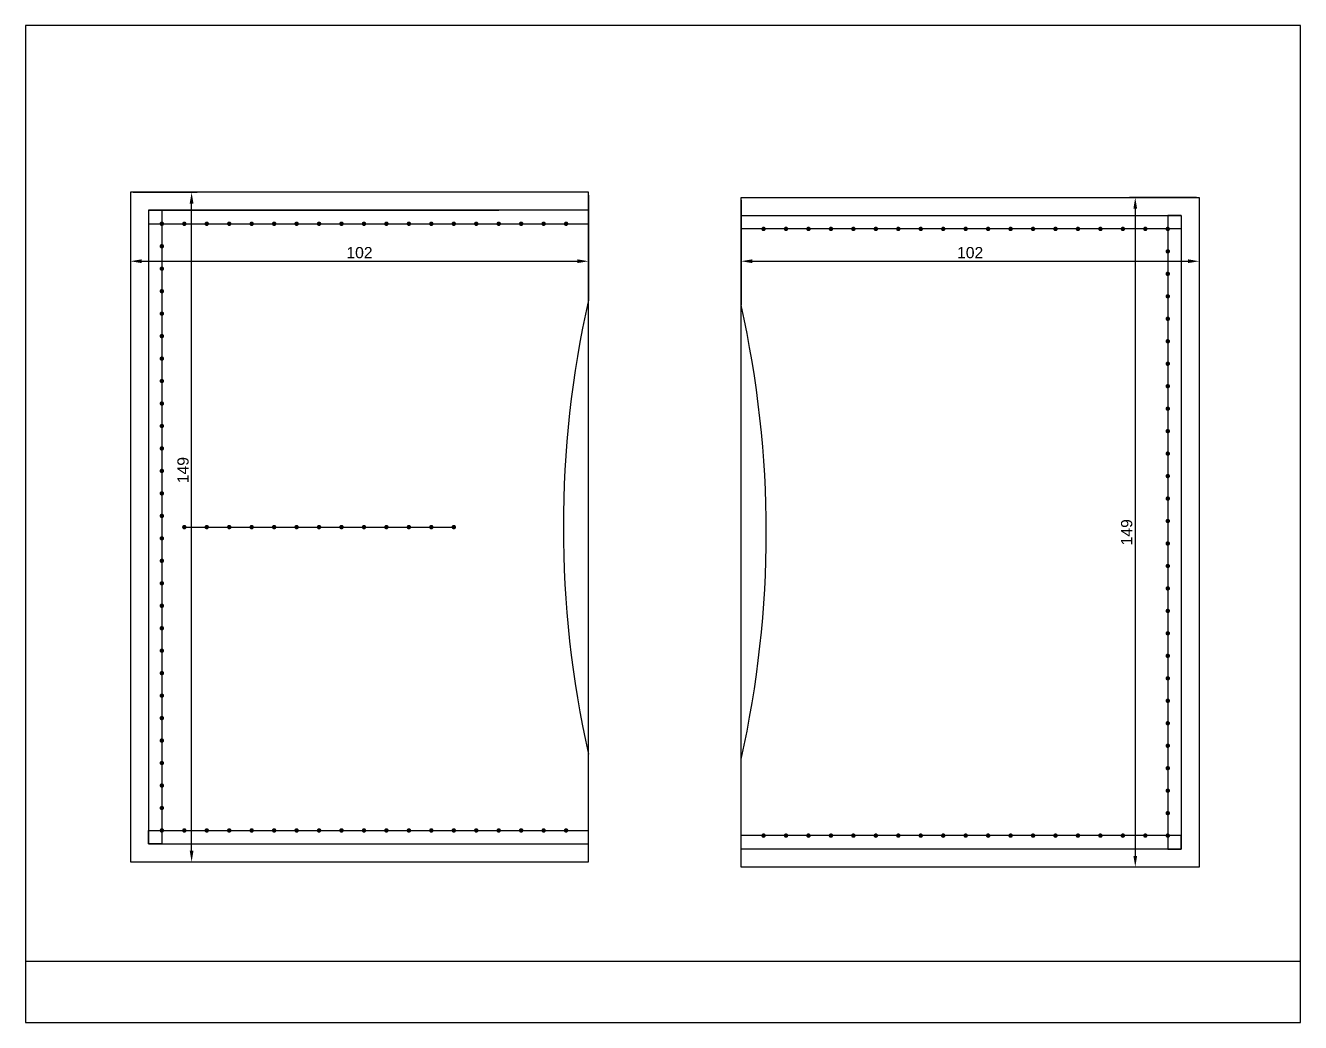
# Model space of a CAD drawing. Header units: millimetres. Extents: x 5326 to 6986, y 304 to 1378.
# Drawn here: x 6246 to 6529.9, y 617.1 to 839 of the extents above; entities that cross this region are included whole.
import ezdxf

# ---------------------------------------------------------------- set-up
doc = ezdxf.new("R2010")
doc.units = ezdxf.units.MM
doc.layers.add('Общий лист', color=7, linetype='Continuous')
doc.styles.get("Standard").update_dxf_attribs({"font": 'arial.ttf'})
doc.dimstyles.new('ISO-25', dxfattribs={"dimtxt": 2.5, "dimasz": 2.5, "dimexe": 1.25, "dimexo": 0.625, "dimtad": 1, "dimtxsty": 'Standard', "dimcen": 2.5, "dimadec": 0, "dimazin": 0, "dimtfac": 1, "dimtmove": 0, "dimatfit": 3, "dimfxl": 0, "dimarcsym": 0})

# ---------------------------------------------------------------- blocks, each defined once
blk = doc.blocks.new('*D23')
at = {"color": 0, "lineweight": -2, "transparency": 16777216}
for p, q in [((6405.32, 800.08), (6405.32, 785.26)), ((6507.32, 800.08), (6507.32, 785.26)), ((6407.82, 786.51), (6504.82, 786.51))]:
    blk.add_line(p, q, dxfattribs=at)
at = {"color": 0, "transparency": 16777216}
for points in [[(6407.82, 786.93), (6407.82, 786.1), (6405.32, 786.51)], [(6504.82, 786.93), (6504.82, 786.1), (6507.32, 786.51)]]:
    blk.add_solid(points, dxfattribs=at)
at = {"layer": 'Defpoints', "color": 0, "transparency": 16777216}
for p in [(6405.32, 800.7), (6507.32, 800.7), (6507.32, 786.51)]:
    blk.add_point(p, dxfattribs=at)
at = {"color": 0, "transparency": 16777216, "insert": (6456.32, 788.41), "char_height": 2.5, "attachment_point": 5}
blk.add_mtext('102', dxfattribs=at)
blk = doc.blocks.new('*D24')
at = {"color": 0, "lineweight": -2, "transparency": 16777216}
for p, q in [((6269.36, 801.22), (6269.36, 785.26)), ((6371.36, 801.22), (6371.36, 785.26)), ((6271.86, 786.51), (6368.86, 786.51))]:
    blk.add_line(p, q, dxfattribs=at)
at = {"color": 0, "transparency": 16777216}
for points in [[(6271.86, 786.93), (6271.86, 786.1), (6269.36, 786.51)], [(6368.86, 786.93), (6368.86, 786.1), (6371.36, 786.51)]]:
    blk.add_solid(points, dxfattribs=at)
at = {"layer": 'Defpoints', "color": 0, "transparency": 16777216}
for p in [(6269.36, 801.85), (6371.36, 801.85), (6371.36, 786.51)]:
    blk.add_point(p, dxfattribs=at)
at = {"color": 0, "transparency": 16777216, "insert": (6320.36, 788.41), "char_height": 2.5, "attachment_point": 5}
blk.add_mtext('102', dxfattribs=at)
blk = doc.blocks.new('*D25')
at = {"color": 0, "lineweight": -2, "transparency": 16777216}
for p, q in [((6269.98, 801.85), (6284.23, 801.85)), ((6282.98, 655.35), (6282.98, 799.35)), ((6269.98, 652.85), (6284.23, 652.85))]:
    blk.add_line(p, q, dxfattribs=at)
at = {"color": 0, "transparency": 16777216}
for points in [[(6282.56, 799.35), (6283.4, 799.35), (6282.98, 801.85)], [(6282.56, 655.35), (6283.4, 655.35), (6282.98, 652.85)]]:
    blk.add_solid(points, dxfattribs=at)
at = {"layer": 'Defpoints', "color": 0, "transparency": 16777216}
for p in [(6269.36, 801.85), (6282.98, 801.85), (6269.36, 652.85)]:
    blk.add_point(p, dxfattribs=at)
at = {"color": 0, "transparency": 16777216, "insert": (6281.08, 740.03), "char_height": 2.5, "attachment_point": 5, "rotation": 90}
blk.add_mtext('149', dxfattribs=at)
blk = doc.blocks.new('*D26')
at = {"color": 0, "lineweight": -2, "transparency": 16777216}
for p, q in [((6506.7, 800.7), (6491.83, 800.7)), ((6493.08, 798.2), (6493.08, 654.2)), ((6506.7, 651.7), (6491.83, 651.7))]:
    blk.add_line(p, q, dxfattribs=at)
at = {"color": 0, "transparency": 16777216}
for points in [[(6492.67, 798.2), (6493.5, 798.2), (6493.08, 800.7)], [(6492.67, 654.2), (6493.5, 654.2), (6493.08, 651.7)]]:
    blk.add_solid(points, dxfattribs=at)
at = {"layer": 'Defpoints', "color": 0, "transparency": 16777216}
for p in [(6507.32, 800.7), (6493.08, 651.7), (6507.32, 651.7)]:
    blk.add_point(p, dxfattribs=at)
at = {"color": 0, "transparency": 16777216, "insert": (6491.18, 726.2), "char_height": 2.5, "attachment_point": 5, "rotation": 90}
blk.add_mtext('149', dxfattribs=at)

msp = doc.modelspace()

# ---------------------------------------------------------------- hatches: boundary and pattern name
h = msp.add_hatch(color=256)
h.dxf.hatch_style = 1
h.paths.add_polyline_path([(6276.857, 794.849, 1), (6275.857, 794.849, 1)])
h = msp.add_hatch(color=256)
h.dxf.hatch_style = 1
h.paths.add_polyline_path([(6276.857, 794.849, 1), (6275.857, 794.849, 1)])
h = msp.add_hatch(color=256)
h.dxf.hatch_style = 1
h.paths.add_polyline_path([(6281.857, 794.849, 1), (6280.857, 794.849, 1)])
h = msp.add_hatch(color=256)
h.dxf.hatch_style = 1
h.paths.add_polyline_path([(6286.857, 794.849, 1), (6285.857, 794.849, 1)])
h = msp.add_hatch(color=256)
h.dxf.hatch_style = 1
h.paths.add_polyline_path([(6291.857, 794.849, 1), (6290.857, 794.849, 1)])
h = msp.add_hatch(color=256)
h.dxf.hatch_style = 1
h.paths.add_polyline_path([(6296.857, 794.849, 1), (6295.857, 794.849, 1)])
h = msp.add_hatch(color=256)
h.dxf.hatch_style = 1
h.paths.add_polyline_path([(6301.857, 794.849, 1), (6300.857, 794.849, 1)])
h = msp.add_hatch(color=256)
h.dxf.hatch_style = 1
h.paths.add_polyline_path([(6306.857, 794.849, 1), (6305.857, 794.849, 1)])
h = msp.add_hatch(color=256)
h.dxf.hatch_style = 1
h.paths.add_polyline_path([(6311.857, 794.849, 1), (6310.857, 794.849, 1)])
h = msp.add_hatch(color=256)
h.dxf.hatch_style = 1
h.paths.add_polyline_path([(6316.857, 794.849, 1), (6315.857, 794.849, 1)])
h = msp.add_hatch(color=256)
h.dxf.hatch_style = 1
h.paths.add_polyline_path([(6321.857, 794.849, 1), (6320.857, 794.849, 1)])
h = msp.add_hatch(color=256)
h.dxf.hatch_style = 1
h.paths.add_polyline_path([(6326.857, 794.849, 1), (6325.857, 794.849, 1)])
h = msp.add_hatch(color=256)
h.dxf.hatch_style = 1
h.paths.add_polyline_path([(6331.857, 794.849, 1), (6330.857, 794.849, 1)])
h = msp.add_hatch(color=256)
h.dxf.hatch_style = 1
h.paths.add_polyline_path([(6336.857, 794.849, 1), (6335.857, 794.849, 1)])
h = msp.add_hatch(color=256)
h.dxf.hatch_style = 1
h.paths.add_polyline_path([(6341.857, 794.849, 1), (6340.857, 794.849, 1)])
h = msp.add_hatch(color=256)
h.dxf.hatch_style = 1
h.paths.add_polyline_path([(6346.857, 794.849, 1), (6345.857, 794.849, 1)])
h = msp.add_hatch(color=256)
h.dxf.hatch_style = 1
h.paths.add_polyline_path([(6351.857, 794.849, 1), (6350.857, 794.849, 1)])
h = msp.add_hatch(color=256)
h.dxf.hatch_style = 1
h.paths.add_polyline_path([(6356.857, 794.849, 1), (6355.857, 794.849, 1)])
h = msp.add_hatch(color=256)
h.dxf.hatch_style = 1
h.paths.add_polyline_path([(6361.857, 794.849, 1), (6360.857, 794.849, 1)])
h = msp.add_hatch(color=256)
h.dxf.hatch_style = 1
h.paths.add_polyline_path([(6366.857, 794.849, 1), (6365.857, 794.849, 1)])
h = msp.add_hatch(color=256)
h.dxf.hatch_style = 1
h.paths.add_polyline_path([(6409.823, 793.704, -1), (6410.823, 793.704, -1)])
h = msp.add_hatch(color=256)
h.dxf.hatch_style = 1
h.paths.add_polyline_path([(6414.823, 793.704, -1), (6415.823, 793.704, -1)])
h = msp.add_hatch(color=256)
h.dxf.hatch_style = 1
h.paths.add_polyline_path([(6419.823, 793.704, -1), (6420.823, 793.704, -1)])
h = msp.add_hatch(color=256)
h.dxf.hatch_style = 1
h.paths.add_polyline_path([(6424.823, 793.704, -1), (6425.823, 793.704, -1)])
h = msp.add_hatch(color=256)
h.dxf.hatch_style = 1
h.paths.add_polyline_path([(6429.823, 793.704, -1), (6430.823, 793.704, -1)])
h = msp.add_hatch(color=256)
h.dxf.hatch_style = 1
h.paths.add_polyline_path([(6434.823, 793.704, -1), (6435.823, 793.704, -1)])
h = msp.add_hatch(color=256)
h.dxf.hatch_style = 1
h.paths.add_polyline_path([(6439.823, 793.704, -1), (6440.823, 793.704, -1)])
h = msp.add_hatch(color=256)
h.dxf.hatch_style = 1
h.paths.add_polyline_path([(6444.823, 793.704, -1), (6445.823, 793.704, -1)])
h = msp.add_hatch(color=256)
h.dxf.hatch_style = 1
h.paths.add_polyline_path([(6449.823, 793.704, -1), (6450.823, 793.704, -1)])
h = msp.add_hatch(color=256)
h.dxf.hatch_style = 1
h.paths.add_polyline_path([(6454.823, 793.704, -1), (6455.823, 793.704, -1)])
h = msp.add_hatch(color=256)
h.dxf.hatch_style = 1
h.paths.add_polyline_path([(6459.823, 793.704, -1), (6460.823, 793.704, -1)])
h = msp.add_hatch(color=256)
h.dxf.hatch_style = 1
h.paths.add_polyline_path([(6464.823, 793.704, -1), (6465.823, 793.704, -1)])
h = msp.add_hatch(color=256)
h.dxf.hatch_style = 1
h.paths.add_polyline_path([(6469.823, 793.704, -1), (6470.823, 793.704, -1)])
h = msp.add_hatch(color=256)
h.dxf.hatch_style = 1
h.paths.add_polyline_path([(6474.823, 793.704, -1), (6475.823, 793.704, -1)])
h = msp.add_hatch(color=256)
h.dxf.hatch_style = 1
h.paths.add_polyline_path([(6479.823, 793.704, -1), (6480.823, 793.704, -1)])
h = msp.add_hatch(color=256)
h.dxf.hatch_style = 1
h.paths.add_polyline_path([(6484.823, 793.704, -1), (6485.823, 793.704, -1)])
h = msp.add_hatch(color=256)
h.dxf.hatch_style = 1
h.paths.add_polyline_path([(6489.823, 793.704, -1), (6490.823, 793.704, -1)])
h = msp.add_hatch(color=256)
h.dxf.hatch_style = 1
h.paths.add_polyline_path([(6494.823, 793.704, -1), (6495.823, 793.704, -1)])
h = msp.add_hatch(color=256)
h.dxf.hatch_style = 1
h.paths.add_polyline_path([(6499.823, 793.704, -1), (6500.823, 793.704, -1)])
h = msp.add_hatch(color=256)
h.dxf.hatch_style = 1
h.paths.add_polyline_path([(6499.823, 793.704, -1), (6500.823, 793.704, -1)])
h = msp.add_hatch(color=256)
h.dxf.hatch_style = 1
h.paths.add_polyline_path([(6276.857, 789.849, 1), (6275.857, 789.849, 1)])
h = msp.add_hatch(color=256)
h.dxf.hatch_style = 1
h.paths.add_polyline_path([(6499.823, 788.704, -1), (6500.823, 788.704, -1)])
h = msp.add_hatch(color=256)
h.dxf.hatch_style = 1
h.paths.add_polyline_path([(6276.857, 784.849, 1), (6275.857, 784.849, 1)])
h = msp.add_hatch(color=256)
h.dxf.hatch_style = 1
h.paths.add_polyline_path([(6499.823, 783.704, -1), (6500.823, 783.704, -1)])
h = msp.add_hatch(color=256)
h.dxf.hatch_style = 1
h.paths.add_polyline_path([(6276.857, 779.849, 1), (6275.857, 779.849, 1)])
h = msp.add_hatch(color=256)
h.dxf.hatch_style = 1
h.paths.add_polyline_path([(6499.823, 778.704, -1), (6500.823, 778.704, -1)])
h = msp.add_hatch(color=256)
h.dxf.hatch_style = 1
h.paths.add_polyline_path([(6276.857, 774.849, 1), (6275.857, 774.849, 1)])
h = msp.add_hatch(color=256)
h.dxf.hatch_style = 1
h.paths.add_polyline_path([(6499.823, 773.704, -1), (6500.823, 773.704, -1)])
h = msp.add_hatch(color=256)
h.dxf.hatch_style = 1
h.paths.add_polyline_path([(6276.857, 769.849, 1), (6275.857, 769.849, 1)])
h = msp.add_hatch(color=256)
h.dxf.hatch_style = 1
h.paths.add_polyline_path([(6499.823, 768.704, -1), (6500.823, 768.704, -1)])
h = msp.add_hatch(color=256)
h.dxf.hatch_style = 1
h.paths.add_polyline_path([(6276.857, 764.849, 1), (6275.857, 764.849, 1)])
h = msp.add_hatch(color=256)
h.dxf.hatch_style = 1
h.paths.add_polyline_path([(6499.823, 763.704, -1), (6500.823, 763.704, -1)])
h = msp.add_hatch(color=256)
h.dxf.hatch_style = 1
h.paths.add_polyline_path([(6276.857, 759.849, 1), (6275.857, 759.849, 1)])
h = msp.add_hatch(color=256)
h.dxf.hatch_style = 1
h.paths.add_polyline_path([(6499.823, 758.704, -1), (6500.823, 758.704, -1)])
h = msp.add_hatch(color=256)
h.dxf.hatch_style = 1
h.paths.add_polyline_path([(6276.857, 754.849, 1), (6275.857, 754.849, 1)])
h = msp.add_hatch(color=256)
h.dxf.hatch_style = 1
h.paths.add_polyline_path([(6499.823, 753.704, -1), (6500.823, 753.704, -1)])
h = msp.add_hatch(color=256)
h.dxf.hatch_style = 1
h.paths.add_polyline_path([(6276.857, 749.849, 1), (6275.857, 749.849, 1)])
h = msp.add_hatch(color=256)
h.dxf.hatch_style = 1
h.paths.add_polyline_path([(6499.823, 748.704, -1), (6500.823, 748.704, -1)])
h = msp.add_hatch(color=256)
h.dxf.hatch_style = 1
h.paths.add_polyline_path([(6276.857, 744.849, 1), (6275.857, 744.849, 1)])
h = msp.add_hatch(color=256)
h.dxf.hatch_style = 1
h.paths.add_polyline_path([(6499.823, 743.704, -1), (6500.823, 743.704, -1)])
h = msp.add_hatch(color=256)
h.dxf.hatch_style = 1
h.paths.add_polyline_path([(6276.857, 739.849, 1), (6275.857, 739.849, 1)])
h = msp.add_hatch(color=256)
h.dxf.hatch_style = 1
h.paths.add_polyline_path([(6499.823, 738.704, -1), (6500.823, 738.704, -1)])
h = msp.add_hatch(color=256)
h.dxf.hatch_style = 1
h.paths.add_polyline_path([(6276.857, 734.849, 1), (6275.857, 734.849, 1)])
h = msp.add_hatch(color=256)
h.dxf.hatch_style = 1
h.paths.add_polyline_path([(6499.823, 733.704, -1), (6500.823, 733.704, -1)])
h = msp.add_hatch(color=256)
h.dxf.hatch_style = 1
h.paths.add_polyline_path([(6276.857, 729.849, 1), (6275.857, 729.849, 1)])
h = msp.add_hatch(color=256)
h.dxf.hatch_style = 1
h.paths.add_polyline_path([(6281.857, 727.349, 1), (6280.857, 727.349, 1)])
h = msp.add_hatch(color=256)
h.dxf.hatch_style = 1
h.paths.add_polyline_path([(6286.857, 727.349, 1), (6285.857, 727.349, 1)])
h = msp.add_hatch(color=256)
h.dxf.hatch_style = 1
h.paths.add_polyline_path([(6291.857, 727.349, 1), (6290.857, 727.349, 1)])
h = msp.add_hatch(color=256)
h.dxf.hatch_style = 1
h.paths.add_polyline_path([(6296.857, 727.349, 1), (6295.857, 727.349, 1)])
h = msp.add_hatch(color=256)
h.dxf.hatch_style = 1
h.paths.add_polyline_path([(6301.857, 727.349, 1), (6300.857, 727.349, 1)])
h = msp.add_hatch(color=256)
h.dxf.hatch_style = 1
h.paths.add_polyline_path([(6306.857, 727.349, 1), (6305.857, 727.349, 1)])
h = msp.add_hatch(color=256)
h.dxf.hatch_style = 1
h.paths.add_polyline_path([(6311.857, 727.349, 1), (6310.857, 727.349, 1)])
h = msp.add_hatch(color=256)
h.dxf.hatch_style = 1
h.paths.add_polyline_path([(6316.857, 727.349, 1), (6315.857, 727.349, 1)])
h = msp.add_hatch(color=256)
h.dxf.hatch_style = 1
h.paths.add_polyline_path([(6321.857, 727.349, 1), (6320.857, 727.349, 1)])
h = msp.add_hatch(color=256)
h.dxf.hatch_style = 1
h.paths.add_polyline_path([(6326.857, 727.349, 1), (6325.857, 727.349, 1)])
h = msp.add_hatch(color=256)
h.dxf.hatch_style = 1
h.paths.add_polyline_path([(6331.857, 727.349, 1), (6330.857, 727.349, 1)])
h = msp.add_hatch(color=256)
h.dxf.hatch_style = 1
h.paths.add_polyline_path([(6336.857, 727.349, 1), (6335.857, 727.349, 1)])
h = msp.add_hatch(color=256)
h.dxf.hatch_style = 1
h.paths.add_polyline_path([(6341.857, 727.349, 1), (6340.857, 727.349, 1)])
h = msp.add_hatch(color=256)
h.dxf.hatch_style = 1
h.paths.add_polyline_path([(6499.823, 728.704, -1), (6500.823, 728.704, -1)])
h = msp.add_hatch(color=256)
h.dxf.hatch_style = 1
h.paths.add_polyline_path([(6276.857, 724.849, 1), (6275.857, 724.849, 1)])
h = msp.add_hatch(color=256)
h.dxf.hatch_style = 1
h.paths.add_polyline_path([(6499.823, 723.704, -1), (6500.823, 723.704, -1)])
h = msp.add_hatch(color=256)
h.dxf.hatch_style = 1
h.paths.add_polyline_path([(6276.857, 719.849, 1), (6275.857, 719.849, 1)])
h = msp.add_hatch(color=256)
h.dxf.hatch_style = 1
h.paths.add_polyline_path([(6499.823, 718.704, -1), (6500.823, 718.704, -1)])
h = msp.add_hatch(color=256)
h.dxf.hatch_style = 1
h.paths.add_polyline_path([(6276.857, 714.849, 1), (6275.857, 714.849, 1)])
h = msp.add_hatch(color=256)
h.dxf.hatch_style = 1
h.paths.add_polyline_path([(6499.823, 713.704, -1), (6500.823, 713.704, -1)])
h = msp.add_hatch(color=256)
h.dxf.hatch_style = 1
h.paths.add_polyline_path([(6276.857, 709.849, 1), (6275.857, 709.849, 1)])
h = msp.add_hatch(color=256)
h.dxf.hatch_style = 1
h.paths.add_polyline_path([(6499.823, 708.704, -1), (6500.823, 708.704, -1)])
h = msp.add_hatch(color=256)
h.dxf.hatch_style = 1
h.paths.add_polyline_path([(6276.857, 704.849, 1), (6275.857, 704.849, 1)])
h = msp.add_hatch(color=256)
h.dxf.hatch_style = 1
h.paths.add_polyline_path([(6499.823, 703.704, -1), (6500.823, 703.704, -1)])
h = msp.add_hatch(color=256)
h.dxf.hatch_style = 1
h.paths.add_polyline_path([(6276.857, 699.849, 1), (6275.857, 699.849, 1)])
h = msp.add_hatch(color=256)
h.dxf.hatch_style = 1
h.paths.add_polyline_path([(6499.823, 698.704, -1), (6500.823, 698.704, -1)])
h = msp.add_hatch(color=256)
h.dxf.hatch_style = 1
h.paths.add_polyline_path([(6276.857, 694.849, 1), (6275.857, 694.849, 1)])
h = msp.add_hatch(color=256)
h.dxf.hatch_style = 1
h.paths.add_polyline_path([(6499.823, 693.704, -1), (6500.823, 693.704, -1)])
h = msp.add_hatch(color=256)
h.dxf.hatch_style = 1
h.paths.add_polyline_path([(6276.857, 689.849, 1), (6275.857, 689.849, 1)])
h = msp.add_hatch(color=256)
h.dxf.hatch_style = 1
h.paths.add_polyline_path([(6499.823, 688.704, -1), (6500.823, 688.704, -1)])
h = msp.add_hatch(color=256)
h.dxf.hatch_style = 1
h.paths.add_polyline_path([(6276.857, 684.849, 1), (6275.857, 684.849, 1)])
h = msp.add_hatch(color=256)
h.dxf.hatch_style = 1
h.paths.add_polyline_path([(6499.823, 683.704, -1), (6500.823, 683.704, -1)])
h = msp.add_hatch(color=256)
h.dxf.hatch_style = 1
h.paths.add_polyline_path([(6276.857, 679.849, 1), (6275.857, 679.849, 1)])
h = msp.add_hatch(color=256)
h.dxf.hatch_style = 1
h.paths.add_polyline_path([(6499.823, 678.704, -1), (6500.823, 678.704, -1)])
h = msp.add_hatch(color=256)
h.dxf.hatch_style = 1
h.paths.add_polyline_path([(6276.857, 674.849, 1), (6275.857, 674.849, 1)])
h = msp.add_hatch(color=256)
h.dxf.hatch_style = 1
h.paths.add_polyline_path([(6499.823, 673.704, -1), (6500.823, 673.704, -1)])
h = msp.add_hatch(color=256)
h.dxf.hatch_style = 1
h.paths.add_polyline_path([(6276.857, 669.849, 1), (6275.857, 669.849, 1)])
h = msp.add_hatch(color=256)
h.dxf.hatch_style = 1
h.paths.add_polyline_path([(6499.823, 668.704, -1), (6500.823, 668.704, -1)])
h = msp.add_hatch(color=256)
h.dxf.hatch_style = 1
h.paths.add_polyline_path([(6276.857, 664.849, 1), (6275.857, 664.849, 1)])
h = msp.add_hatch(color=256)
h.dxf.hatch_style = 1
h.paths.add_polyline_path([(6499.823, 663.704, -1), (6500.823, 663.704, -1)])
h = msp.add_hatch(color=256)
h.dxf.hatch_style = 1
h.paths.add_polyline_path([(6276.857, 659.849, 1), (6275.857, 659.849, 1)])
h = msp.add_hatch(color=256)
h.dxf.hatch_style = 1
h.paths.add_polyline_path([(6281.857, 659.849, 1), (6280.857, 659.849, 1)])
h = msp.add_hatch(color=256)
h.dxf.hatch_style = 1
h.paths.add_polyline_path([(6286.857, 659.849, 1), (6285.857, 659.849, 1)])
h = msp.add_hatch(color=256)
h.dxf.hatch_style = 1
h.paths.add_polyline_path([(6291.857, 659.849, 1), (6290.857, 659.849, 1)])
h = msp.add_hatch(color=256)
h.dxf.hatch_style = 1
h.paths.add_polyline_path([(6296.857, 659.849, 1), (6295.857, 659.849, 1)])
h = msp.add_hatch(color=256)
h.dxf.hatch_style = 1
h.paths.add_polyline_path([(6301.857, 659.849, 1), (6300.857, 659.849, 1)])
h = msp.add_hatch(color=256)
h.dxf.hatch_style = 1
h.paths.add_polyline_path([(6306.857, 659.849, 1), (6305.857, 659.849, 1)])
h = msp.add_hatch(color=256)
h.dxf.hatch_style = 1
h.paths.add_polyline_path([(6311.857, 659.849, 1), (6310.857, 659.849, 1)])
h = msp.add_hatch(color=256)
h.dxf.hatch_style = 1
h.paths.add_polyline_path([(6316.857, 659.849, 1), (6315.857, 659.849, 1)])
h = msp.add_hatch(color=256)
h.dxf.hatch_style = 1
h.paths.add_polyline_path([(6321.857, 659.849, 1), (6320.857, 659.849, 1)])
h = msp.add_hatch(color=256)
h.dxf.hatch_style = 1
h.paths.add_polyline_path([(6326.857, 659.849, 1), (6325.857, 659.849, 1)])
h = msp.add_hatch(color=256)
h.dxf.hatch_style = 1
h.paths.add_polyline_path([(6331.857, 659.849, 1), (6330.857, 659.849, 1)])
h = msp.add_hatch(color=256)
h.dxf.hatch_style = 1
h.paths.add_polyline_path([(6336.857, 659.849, 1), (6335.857, 659.849, 1)])
h = msp.add_hatch(color=256)
h.dxf.hatch_style = 1
h.paths.add_polyline_path([(6341.857, 659.849, 1), (6340.857, 659.849, 1)])
h = msp.add_hatch(color=256)
h.dxf.hatch_style = 1
h.paths.add_polyline_path([(6346.857, 659.849, 1), (6345.857, 659.849, 1)])
h = msp.add_hatch(color=256)
h.dxf.hatch_style = 1
h.paths.add_polyline_path([(6351.857, 659.849, 1), (6350.857, 659.849, 1)])
h = msp.add_hatch(color=256)
h.dxf.hatch_style = 1
h.paths.add_polyline_path([(6356.857, 659.849, 1), (6355.857, 659.849, 1)])
h = msp.add_hatch(color=256)
h.dxf.hatch_style = 1
h.paths.add_polyline_path([(6361.857, 659.849, 1), (6360.857, 659.849, 1)])
h = msp.add_hatch(color=256)
h.dxf.hatch_style = 1
h.paths.add_polyline_path([(6366.857, 659.849, 1), (6365.857, 659.849, 1)])
h = msp.add_hatch(color=256)
h.dxf.hatch_style = 1
h.paths.add_polyline_path([(6409.823, 658.704, -1), (6410.823, 658.704, -1)])
h = msp.add_hatch(color=256)
h.dxf.hatch_style = 1
h.paths.add_polyline_path([(6414.823, 658.704, -1), (6415.823, 658.704, -1)])
h = msp.add_hatch(color=256)
h.dxf.hatch_style = 1
h.paths.add_polyline_path([(6419.823, 658.704, -1), (6420.823, 658.704, -1)])
h = msp.add_hatch(color=256)
h.dxf.hatch_style = 1
h.paths.add_polyline_path([(6424.823, 658.704, -1), (6425.823, 658.704, -1)])
h = msp.add_hatch(color=256)
h.dxf.hatch_style = 1
h.paths.add_polyline_path([(6429.823, 658.704, -1), (6430.823, 658.704, -1)])
h = msp.add_hatch(color=256)
h.dxf.hatch_style = 1
h.paths.add_polyline_path([(6434.823, 658.704, -1), (6435.823, 658.704, -1)])
h = msp.add_hatch(color=256)
h.dxf.hatch_style = 1
h.paths.add_polyline_path([(6439.823, 658.704, -1), (6440.823, 658.704, -1)])
h = msp.add_hatch(color=256)
h.dxf.hatch_style = 1
h.paths.add_polyline_path([(6444.823, 658.704, -1), (6445.823, 658.704, -1)])
h = msp.add_hatch(color=256)
h.dxf.hatch_style = 1
h.paths.add_polyline_path([(6449.823, 658.704, -1), (6450.823, 658.704, -1)])
h = msp.add_hatch(color=256)
h.dxf.hatch_style = 1
h.paths.add_polyline_path([(6454.823, 658.704, -1), (6455.823, 658.704, -1)])
h = msp.add_hatch(color=256)
h.dxf.hatch_style = 1
h.paths.add_polyline_path([(6459.823, 658.704, -1), (6460.823, 658.704, -1)])
h = msp.add_hatch(color=256)
h.dxf.hatch_style = 1
h.paths.add_polyline_path([(6464.823, 658.704, -1), (6465.823, 658.704, -1)])
h = msp.add_hatch(color=256)
h.dxf.hatch_style = 1
h.paths.add_polyline_path([(6469.823, 658.704, -1), (6470.823, 658.704, -1)])
h = msp.add_hatch(color=256)
h.dxf.hatch_style = 1
h.paths.add_polyline_path([(6474.823, 658.704, -1), (6475.823, 658.704, -1)])
h = msp.add_hatch(color=256)
h.dxf.hatch_style = 1
h.paths.add_polyline_path([(6479.823, 658.704, -1), (6480.823, 658.704, -1)])
h = msp.add_hatch(color=256)
h.dxf.hatch_style = 1
h.paths.add_polyline_path([(6484.823, 658.704, -1), (6485.823, 658.704, -1)])
h = msp.add_hatch(color=256)
h.dxf.hatch_style = 1
h.paths.add_polyline_path([(6489.823, 658.704, -1), (6490.823, 658.704, -1)])
h = msp.add_hatch(color=256)
h.dxf.hatch_style = 1
h.paths.add_polyline_path([(6494.823, 658.704, -1), (6495.823, 658.704, -1)])
h = msp.add_hatch(color=256)
h.dxf.hatch_style = 1
h.paths.add_polyline_path([(6499.823, 658.704, -1), (6500.823, 658.704, -1)])

# ---------------------------------------------------------------- linework, layer by layer
for p, q in [((6371.357, 801.849), (6269.357, 801.849)), ((6269.357, 801.849), (6269.357, 652.849)), ((6371.357, 797.849), (6371.357, 801.849)), ((6405.323, 796.704), (6405.323, 800.704)), ((6405.323, 800.704), (6507.323, 800.704)), ((6507.323, 800.704), (6507.323, 651.704)), ((6371.357, 797.849), (6273.357, 797.849)), ((6273.357, 797.849), (6273.357, 656.849)), ((6273.357, 797.849), (6276.357, 797.849)), ((6273.357, 797.849), (6273.357, 794.849)), ((6273.357, 797.849), (6351.357, 797.849)), ((6276.357, 797.849), (6276.357, 656.849)), ((6371.357, 797.849), (6361.357, 797.849)), ((6371.357, 656.849), (6371.357, 797.849)), ((6371.357, 797.849), (6371.357, 777.849)), ((6273.357, 794.849), (6371.357, 794.849)), ((6276.357, 794.849), (6276.357, 727.349)), ((6405.323, 796.704), (6503.323, 796.704)), ((6405.323, 655.704), (6405.323, 796.704)), ((6405.323, 796.704), (6405.323, 776.704)), ((6405.323, 796.704), (6415.323, 796.704)), ((6503.323, 796.704), (6500.323, 796.704)), ((6500.323, 796.704), (6500.323, 655.704)), ((6503.323, 796.704), (6503.323, 655.704)), ((6503.323, 796.704), (6503.323, 793.704)), ((6503.323, 793.704), (6405.323, 793.704)), ((6281.357, 727.349), (6341.357, 727.349)), ((6371.357, 656.849), (6371.357, 676.849)), ((6405.323, 655.704), (6405.323, 675.704)), ((6273.357, 656.849), (6273.357, 659.849)), ((6273.357, 659.849), (6371.357, 659.849)), ((6503.323, 658.704), (6405.323, 658.704)), ((6503.323, 655.704), (6503.323, 658.704)), ((6273.357, 656.849), (6371.357, 656.849)), ((6276.357, 656.849), (6273.357, 656.849)), ((6371.357, 652.849), (6371.357, 656.849)), ((6503.323, 655.704), (6405.323, 655.704)), ((6405.323, 651.704), (6405.323, 655.704)), ((6500.323, 655.704), (6503.323, 655.704)), ((6269.357, 652.849), (6371.357, 652.849)), ((6507.323, 651.704), (6405.323, 651.704))]:
    msp.add_line(p, q)
for centre, start, end in [((6595.842, 727.349), 167.32183, 192.67817), ((6180.838, 726.204), 347.32183, 12.67817)]:
    msp.add_arc(centre, 230.095, start, end)
at = {"layer": 'Общий лист'}
for q in [(6245.999, 617.119), (6529.87, 630.771)]:
    msp.add_line((6245.999, 630.771), q, dxfattribs=at)
msp.add_lwpolyline([(6245.999, 617.119), (6529.87, 617.119), (6529.87, 838.963), (6245.999, 838.963)], close=True, dxfattribs=at)

# ---------------------------------------------------------------- dimensions: what is measured, and where the dimension line sits
at = {"color": 3}
dim = msp.add_linear_dim(base=(6371.357, 786.512), p1=(6269.357, 801.849), p2=(6371.357, 801.849), dimstyle='ISO-25', dxfattribs=at)
dim.commit()
dim.dimension.update_dxf_attribs({"geometry": '*D24', "text_midpoint": (6320.357, 788.413)})
for base, p1, p2, picture, middle in [((6282.981, 801.849), (6269.357, 652.849), (6269.357, 801.849), '*D25', (6282.981, 740.034)), ((6493.085, 651.704), (6507.323, 800.704), (6507.323, 651.704), '*D26', (6493.085, 726.204))]:
    dim = msp.add_linear_dim(base=base, p1=p1, p2=p2, angle=90, dimstyle='ISO-25', dxfattribs=at)
    dim.commit()
    dim.dimension.update_dxf_attribs({"geometry": picture, "text_midpoint": middle, "dimtype": 160})
dim = msp.add_linear_dim(base=(6507.323, 786.512), p1=(6405.323, 800.704), p2=(6507.323, 800.704), dimstyle='ISO-25', dxfattribs=at)
dim.commit()
dim.dimension.update_dxf_attribs({"geometry": '*D23', "text_midpoint": (6456.323, 786.512), "dimtype": 160})

doc.saveas('drawing.dxf')
